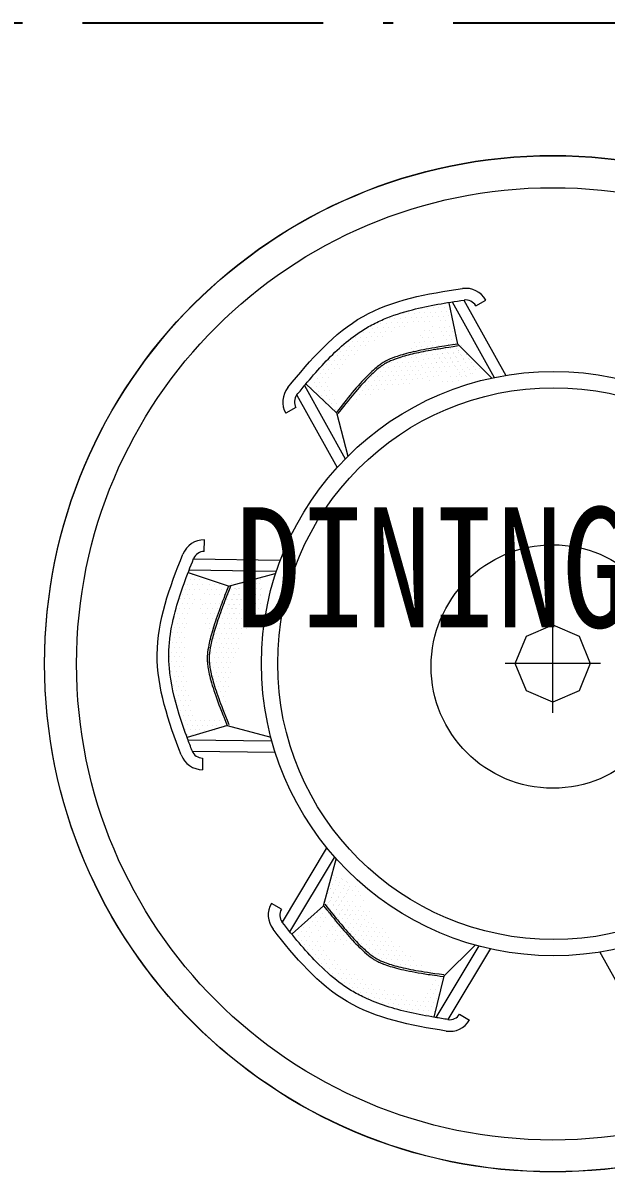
# Model space of a CAD drawing. Extents: x 164940 to 3842273, y 640355 to 1124023.
# Drawn here: x 3643093 to 3644549, y 1102809 to 1105677 of the extents above; entities that cross this region are included whole.
import ezdxf

# ---------------------------------------------------------------- set-up
doc = ezdxf.new("R2010")
doc.units = 0
doc.header["$LTSCALE"] = 1000
doc.header["$MEASUREMENT"] = 0
doc.linetypes.add('ACAD_ISO10W100', pattern=[18.5, 12, -3, 0.5, -3])
doc.linetypes.add('DOTE', pattern=[2.42, 2, -0.2, 0.02, -0.2])
doc.layers.add('-家具', color=33, linetype='Continuous', lineweight=9)
doc.layers.add('DOTE', color=1, linetype='DOTE')
doc.styles.add('-黑体', font='SIMHEI.TTF', dxfattribs={"width": 0.8})

# ---------------------------------------------------------------- blocks, each defined once
blk = doc.blocks.new('A$C24093FC7')
at = {"color": 8, "linetype": 'Continuous'}
for p, q in [((-297.4, 1015.7), (-297.4, 1015.7)), ((-267.9, 900), (-291.8, 1016)), ((-290.7, 1003.8), (-290.7, 1003.8)), ((-282.1, 1016.4), (-282.1, 1016.4)), ((-460.3, 971.7), (-460.3, 971.7)), ((-445, 972.4), (-445, 972.4)), ((-429.8, 973.1), (-429.8, 973.1)), ((-421.2, 985.7), (-421.2, 985.7)), ((-414.6, 973.8), (-414.6, 973.8)), ((-406, 986.4), (-406, 986.4)), ((-399.3, 974.5), (-399.3, 974.5)), ((-390.7, 987.1), (-390.7, 987.1)), ((-384.1, 975.1), (-384.1, 975.1)), ((-382.1, 999.7), (-382.1, 999.7)), ((-375.5, 987.7), (-375.5, 987.7)), ((-368.9, 975.8), (-368.9, 975.8)), ((-366.9, 1000.3), (-366.9, 1000.3)), ((-360.3, 988.4), (-360.3, 988.4)), ((-353.6, 976.5), (-353.6, 976.5)), ((-351.7, 1001), (-351.7, 1001)), ((-345, 989.1), (-345, 989.1)), ((-338.4, 977.2), (-338.4, 977.2)), ((-336.4, 1001.7), (-336.4, 1001.7)), ((-329.8, 989.8), (-329.8, 989.8)), ((-323.1, 977.9), (-323.1, 977.9)), ((-321.2, 1002.4), (-321.2, 1002.4)), ((-314.5, 990.5), (-314.5, 990.5)), ((-307.9, 978.6), (-307.9, 978.6)), ((-306, 1003.1), (-306, 1003.1)), ((-299.3, 991.2), (-299.3, 991.2)), ((-292.7, 979.2), (-292.7, 979.2)), ((-523.2, 944.5), (-523.2, 944.5)), ((-507.9, 945.1), (-507.9, 945.1)), ((-499.3, 957.7), (-499.3, 957.7)), ((-492.7, 945.8), (-492.7, 945.8)), ((-484.1, 958.4), (-484.1, 958.4)), ((-477.5, 946.5), (-477.5, 946.5)), ((-468.9, 959.1), (-468.9, 959.1)), ((-462.2, 947.2), (-462.2, 947.2)), ((-453.6, 959.8), (-453.6, 959.8)), ((-447, 947.9), (-447, 947.9)), ((-438.4, 960.5), (-438.4, 960.5)), ((-431.8, 948.6), (-431.8, 948.6)), ((-423.2, 961.2), (-423.2, 961.2)), ((-416.5, 949.3), (-416.5, 949.3)), ((-407.9, 961.9), (-407.9, 961.9)), ((-392.7, 962.5), (-392.7, 962.5)), ((-377.4, 963.2), (-377.4, 963.2)), ((-362.2, 963.9), (-362.2, 963.9)), ((-347, 964.6), (-347, 964.6)), ((-339, 950.3), (-339, 950.3)), ((-320.4, 947.3), (-320.4, 947.3)), ((-316.5, 966), (-316.5, 966)), ((-305.2, 948), (-305.2, 948)), ((-301.3, 966.6), (-301.3, 966.6)), ((-289.9, 948.7), (-289.9, 948.7)), ((-289.9, 948.7), (-289.9, 948.7)), ((-555.6, 918.6), (-555.6, 918.6)), ((-549, 906.7), (-549, 906.7)), ((-547, 931.2), (-547, 931.2)), ((-540.4, 919.3), (-540.4, 919.3)), ((-533.7, 907.3), (-533.7, 907.3)), ((-531.8, 931.9), (-531.8, 931.9)), ((-525.1, 919.9), (-525.1, 919.9)), ((-518.5, 908), (-518.5, 908)), ((-516.5, 932.5), (-516.5, 932.5)), ((-509.9, 920.6), (-509.9, 920.6)), ((-503.2, 908.7), (-503.2, 908.7)), ((-501.3, 933.2), (-501.3, 933.2)), ((-494.7, 921.3), (-494.7, 921.3)), ((-486.1, 933.9), (-486.1, 933.9)), ((-479.4, 922), (-479.4, 922)), ((-470.8, 934.6), (-470.8, 934.6)), ((-455.6, 935.3), (-455.6, 935.3)), ((-371.4, 924.4), (-371.4, 924.4)), ((-366.7, 918.4), (-366.7, 918.4)), ((-362.8, 937), (-362.8, 937)), ((-360.1, 906.4), (-360.1, 906.4)), ((-351.5, 919), (-351.5, 919)), ((-347.6, 937.7), (-347.6, 937.7)), ((-344.8, 907.1), (-344.8, 907.1)), ((-342.9, 931.6), (-342.9, 931.6)), ((-336.3, 919.7), (-336.3, 919.7)), ((-329.6, 907.8), (-329.6, 907.8)), ((-313.8, 935.4), (-313.8, 935.4)), ((-307.1, 923.5), (-307.1, 923.5)), ((-300.5, 911.6), (-300.5, 911.6)), ((-300.5, 911.6), (-300.5, 911.6)), ((-298.5, 936.1), (-298.5, 936.1)), ((-291.9, 924.2), (-291.9, 924.2)), ((-291.9, 924.2), (-291.9, 924.2)), ((-285.2, 912.3), (-285.2, 912.3)), ((-285.2, 912.3), (-285.2, 912.3)), ((-283.3, 936.8), (-283.3, 936.8)), ((-283.3, 936.8), (-283.3, 936.8)), ((-276.6, 924.9), (-276.6, 924.9)), ((-276.6, 924.9), (-276.6, 924.9)), ((-596.6, 880.1), (-596.6, 880.1)), ((-588, 892.7), (-588, 892.7)), ((-581.4, 880.8), (-581.4, 880.8)), ((-579.4, 905.3), (-579.4, 905.3)), ((-572.8, 893.4), (-572.8, 893.4)), ((-566.2, 881.5), (-566.2, 881.5)), ((-564.2, 906), (-564.2, 906)), ((-557.6, 894.1), (-557.6, 894.1)), ((-550.9, 882.1), (-550.9, 882.1)), ((-542.3, 894.7), (-542.3, 894.7)), ((-527.1, 895.4), (-527.1, 895.4)), ((-397.2, 886.6), (-397.2, 886.6)), ((-392.5, 880.6), (-392.5, 880.6)), ((-390.6, 905.1), (-390.6, 905.1)), ((-390.6, 874.7), (-390.6, 874.7)), ((-383.9, 893.2), (-383.9, 893.2)), ((-375.3, 905.8), (-375.3, 905.8)), ((-368.7, 893.8), (-368.7, 893.8)), ((-353.4, 894.5), (-353.4, 894.5)), ((-338.2, 895.2), (-338.2, 895.2)), ((-331.6, 883.3), (-331.6, 883.3)), ((-323, 895.9), (-323, 895.9)), ((-316.3, 884), (-316.3, 884)), ((-311, 874.5), (-311, 874.5)), ((-302.4, 887.1), (-302.4, 887.1)), ((-301.1, 884.7), (-301.1, 884.7)), ((-295.8, 875.1), (-295.8, 875.1)), ((-293.8, 899.7), (-293.8, 899.7)), ((-293.8, 899.7), (-293.8, 899.7)), ((-287.2, 887.7), (-287.2, 887.7)), ((-287.2, 887.7), (-287.2, 887.7)), ((-280.5, 875.8), (-280.5, 875.8)), ((-280.5, 875.8), (-280.5, 875.8)), ((-278.6, 900.3), (-278.6, 900.3)), ((-278.6, 900.3), (-278.6, 900.3)), ((-272, 888.4), (-272, 888.4)), ((-272, 888.4), (-272, 888.4)), ((-265.9, 883), (-265.9, 883)), ((-265.9, 883), (-265.9, 883)), ((-265.3, 876.5), (-265.3, 876.5)), ((-265.3, 876.5), (-265.3, 876.5)), ((-264.6, 880.6), (-264.6, 880.6)), ((-257.3, 895.6), (-257.3, 895.6)), ((-250.7, 883.6), (-250.7, 883.6)), ((-250.7, 883.6), (-250.7, 883.6)), ((-637.6, 841.6), (-637.6, 841.6)), ((-629.1, 854.2), (-629.1, 854.2)), ((-622.4, 842.3), (-622.4, 842.3)), ((-620.5, 866.8), (-620.5, 866.8)), ((-613.8, 854.9), (-613.8, 854.9)), ((-607.2, 843), (-607.2, 843)), ((-605.2, 867.5), (-605.2, 867.5)), ((-598.6, 855.6), (-598.6, 855.6)), ((-591.9, 843.7), (-591.9, 843.7)), ((-590, 868.2), (-590, 868.2)), ((-583.3, 856.3), (-583.3, 856.3)), ((-574.7, 868.9), (-574.7, 868.9)), ((-559.5, 869.5), (-559.5, 869.5)), ((-468.7, 846.7), (-468.7, 846.7)), ((-453.5, 847.4), (-453.5, 847.4)), ((-444.9, 860), (-444.9, 860)), ((-438.2, 848.1), (-438.2, 848.1)), ((-429.6, 860.7), (-429.6, 860.7)), ((-423, 848.8), (-423, 848.8)), ((-421, 873.3), (-421, 873.3)), ((-414.4, 861.4), (-414.4, 861.4)), ((-407.7, 849.5), (-407.7, 849.5)), ((-399.2, 862.1), (-399.2, 862.1)), ((-392.5, 850.2), (-392.5, 850.2)), ((-385.9, 868.6), (-385.9, 868.6)), ((-383.9, 862.8), (-383.9, 862.8)), ((-377.3, 850.8), (-377.3, 850.8)), ((-370.6, 869.3), (-370.6, 869.3)), ((-364, 857.4), (-364, 857.4)), ((-357.3, 845.5), (-357.3, 845.5)), ((-355.4, 870), (-355.4, 870)), ((-348.8, 858.1), (-348.8, 858.1)), ((-342.1, 846.2), (-342.1, 846.2)), ((-340.2, 870.7), (-340.2, 870.7)), ((-333.5, 858.8), (-333.5, 858.8)), ((-328.2, 849.3), (-328.2, 849.3)), ((-326.9, 846.9), (-326.9, 846.9)), ((-324.9, 871.4), (-324.9, 871.4)), ((-319.6, 861.9), (-319.6, 861.9)), ((-318.3, 859.5), (-318.3, 859.5)), ((-313, 849.9), (-313, 849.9)), ((-311.6, 847.5), (-311.6, 847.5)), ((-309.7, 872.1), (-309.7, 872.1)), ((-304.4, 862.5), (-304.4, 862.5)), ((-303, 860.1), (-303, 860.1)), ((-296.4, 848.2), (-296.4, 848.2)), ((-294.4, 872.7), (-294.4, 872.7)), ((-289.1, 863.2), (-289.1, 863.2)), ((-287.8, 860.8), (-287.8, 860.8)), ((-282.5, 851.3), (-282.5, 851.3)), ((-281.2, 848.9), (-281.2, 848.9)), ((-279.2, 873.4), (-279.2, 873.4)), ((-273.9, 863.9), (-273.9, 863.9)), ((-273.9, 863.9), (-273.9, 863.9)), ((-272.6, 861.5), (-272.6, 861.5)), ((-267.3, 852), (-267.3, 852)), ((-267.3, 852), (-267.3, 852)), ((-265.9, 849.6), (-265.9, 849.6)), ((-259.3, 871), (-259.3, 871)), ((-259.3, 871), (-259.3, 871)), ((-257.9, 868.6), (-257.9, 868.6)), ((-252.6, 859.1), (-252.6, 859.1)), ((-252.6, 859.1), (-252.6, 859.1)), ((-251.3, 856.7), (-251.3, 856.7)), ((-246, 847.2), (-246, 847.2)), ((-246, 847.2), (-246, 847.2)), ((-243.1, 871.8), (-243.1, 871.8)), ((-243.1, 871.8), (-243.1, 871.8)), ((-241.8, 869.4), (-241.8, 869.4)), ((-236.5, 859.8), (-236.5, 859.8)), ((-236.5, 859.8), (-236.5, 859.8)), ((-235.1, 857.4), (-235.1, 857.4)), ((-229.8, 847.9), (-229.8, 847.9)), ((-229.8, 847.9), (-229.8, 847.9)), ((-670.1, 815.7), (-670.1, 815.7)), ((-654.8, 816.4), (-654.8, 816.4)), ((-646.2, 829), (-646.2, 829)), ((-639.6, 817.1), (-639.6, 817.1)), ((-631, 829.7), (-631, 829.7)), ((-624.4, 817.8), (-624.4, 817.8)), ((-615.8, 830.4), (-615.8, 830.4)), ((-600.5, 831.1), (-600.5, 831.1)), ((-501.1, 820.8), (-501.1, 820.8)), ((-492.5, 833.4), (-492.5, 833.4)), ((-485.9, 821.5), (-485.9, 821.5)), ((-479.2, 809.6), (-479.2, 809.6)), ((-477.3, 834.1), (-477.3, 834.1)), ((-470.7, 822.2), (-470.7, 822.2)), ((-464, 810.3), (-464, 810.3)), ((-462.1, 834.8), (-462.1, 834.8)), ((-455.4, 822.9), (-455.4, 822.9)), ((-448.8, 811), (-448.8, 811)), ((-446.8, 835.5), (-446.8, 835.5)), ((-440.2, 823.6), (-440.2, 823.6)), ((-433.5, 811.7), (-433.5, 811.7)), ((-431.6, 836.2), (-431.6, 836.2)), ((-424.9, 824.3), (-424.9, 824.3)), ((-418.3, 812.4), (-418.3, 812.4)), ((-416.3, 836.9), (-416.3, 836.9)), ((-409.7, 825), (-409.7, 825)), ((-403.1, 813), (-403.1, 813)), ((-401.1, 837.6), (-401.1, 837.6)), ((-394.5, 825.6), (-394.5, 825.6)), ((-387.8, 813.7), (-387.8, 813.7)), ((-385.9, 838.2), (-385.9, 838.2)), ((-379.2, 826.3), (-379.2, 826.3)), ((-372.6, 814.4), (-372.6, 814.4)), ((-370.6, 838.9), (-370.6, 838.9)), ((-365.9, 832.9), (-365.9, 832.9)), ((-359.3, 821), (-359.3, 821)), ((-350.7, 833.6), (-350.7, 833.6)), ((-344.1, 821.7), (-344.1, 821.7)), ((-337.4, 809.7), (-337.4, 809.7)), ((-335.5, 834.3), (-335.5, 834.3)), ((-328.8, 822.3), (-328.8, 822.3)), ((-322.2, 810.4), (-322.2, 810.4)), ((-320.2, 834.9), (-320.2, 834.9)), ((-313.6, 823), (-313.6, 823)), ((-305, 835.6), (-305, 835.6)), ((-298.3, 823.7), (-298.3, 823.7)), ((-289.8, 836.3), (-289.8, 836.3)), ((-275.9, 839.4), (-275.9, 839.4)), ((-274.5, 837), (-274.5, 837)), ((-269.2, 827.5), (-269.2, 827.5)), ((-264, 821), (-264, 821)), ((-262.6, 815.6), (-262.6, 815.6)), ((-260.6, 840.1), (-260.6, 840.1)), ((-260.6, 840.1), (-260.6, 840.1)), ((-257.3, 809.1), (-257.3, 809.1)), ((-254, 828.2), (-254, 828.2)), ((-254, 828.2), (-254, 828.2)), ((-248.7, 821.7), (-248.7, 821.7)), ((-245.4, 810.4), (-245.4, 810.4)), ((-242.1, 809.8), (-242.1, 809.8)), ((-239.3, 835.3), (-239.3, 835.3)), ((-239.3, 835.3), (-239.3, 835.3)), ((-234.1, 828.9), (-234.1, 828.9)), ((-230.7, 817.5), (-230.7, 817.5)), ((-227.5, 816.9), (-227.5, 816.9)), ((-223.2, 836), (-223.2, 836)), ((-223.2, 836), (-223.2, 836)), ((-218, 829.6), (-218, 829.6)), ((-207.7, 832.3), (-207.7, 832.3)), ((-207.7, 832.3), (-207.7, 832.3)), ((-609.1, 706.6), (-695.2, 788)), ((-687.3, 790.5), (-687.3, 790.5)), ((-680.6, 778.6), (-680.6, 778.6)), ((-678.7, 803.1), (-678.7, 803.1)), ((-672, 791.2), (-672, 791.2)), ((-665.4, 779.3), (-665.4, 779.3)), ((-663.4, 803.8), (-663.4, 803.8)), ((-656.8, 791.9), (-656.8, 791.9)), ((-650.1, 780), (-650.1, 780)), ((-648.2, 804.5), (-648.2, 804.5)), ((-641.5, 792.6), (-641.5, 792.6)), ((-634.9, 780.7), (-634.9, 780.7)), ((-633, 805.2), (-633, 805.2)), ((-542.1, 782.4), (-542.1, 782.4)), ((-526.9, 783), (-526.9, 783)), ((-518.3, 795.6), (-518.3, 795.6)), ((-511.7, 783.7), (-511.7, 783.7)), ((-509.7, 808.2), (-509.7, 808.2)), ((-503.1, 796.3), (-503.1, 796.3)), ((-496.4, 784.4), (-496.4, 784.4)), ((-494.5, 808.9), (-494.5, 808.9)), ((-487.8, 797), (-487.8, 797)), ((-481.2, 785.1), (-481.2, 785.1)), ((-472.6, 797.7), (-472.6, 797.7)), ((-466, 785.8), (-466, 785.8)), ((-457.4, 798.4), (-457.4, 798.4)), ((-450.7, 786.5), (-450.7, 786.5)), ((-442.1, 799.1), (-442.1, 799.1)), ((-435.5, 787.2), (-435.5, 787.2)), ((-426.9, 799.8), (-426.9, 799.8)), ((-420.2, 787.8), (-420.2, 787.8)), ((-411.7, 800.4), (-411.7, 800.4)), ((-405, 788.5), (-405, 788.5)), ((-396.4, 801.1), (-396.4, 801.1)), ((-381.2, 801.8), (-381.2, 801.8)), ((-365.9, 802.5), (-365.9, 802.5)), ((-352.7, 809.1), (-352.7, 809.1)), ((-346, 797.1), (-346, 797.1)), ((-311.6, 794.5), (-311.6, 794.5)), ((-296.4, 795.2), (-296.4, 795.2)), ((-287.8, 807.8), (-287.8, 807.8)), ((-281.2, 795.8), (-281.2, 795.8)), ((-272.6, 808.4), (-272.6, 808.4)), ((-265.9, 796.5), (-265.9, 796.5)), ((-674, 766.7), (-674, 766.7)), ((-658.7, 767.4), (-658.7, 767.4)), ((-652.1, 755.5), (-652.1, 755.5)), ((-643.5, 768.1), (-643.5, 768.1)), ((-636.9, 756.1), (-636.9, 756.1)), ((-628.3, 768.7), (-628.3, 768.7)), ((-621.6, 756.8), (-621.6, 756.8)), ((-615, 744.9), (-615, 744.9)), ((-552.7, 745.2), (-552.7, 745.2)), ((-550.7, 769.8), (-550.7, 769.8)), ((-544.1, 757.8), (-544.1, 757.8)), ((-535.5, 770.4), (-535.5, 770.4)), ((-528.9, 758.5), (-528.9, 758.5)), ((-520.3, 771.1), (-520.3, 771.1)), ((-513.6, 759.2), (-513.6, 759.2)), ((-505, 771.8), (-505, 771.8)), ((-489.8, 772.5), (-489.8, 772.5)), ((-474.6, 773.2), (-474.6, 773.2)), ((-645.5, 743.5), (-645.5, 743.5)), ((-638.8, 731.6), (-638.8, 731.6)), ((-630.2, 744.2), (-630.2, 744.2)), ((-623.6, 732.3), (-623.6, 732.3)), ((-612.2, 714.4), (-612.2, 714.4)), ((-608.3, 733), (-608.3, 733)), ((-576.5, 732), (-576.5, 732)), ((-605.6, 702.4), (-605.6, 702.4)), ((-1028.3, 250.3), (-1028.3, 250.3)), ((-1021.7, 236.6), (-1021.7, 236.6)), ((-1014.6, 250.1), (-1014.6, 250.1)), ((-1008, 236.4), (-1008, 236.4)), ((-994.4, 236.2), (-994.4, 236.2)), ((-913.4, 218), (-782.4, 253.4)), ((-824.6, 236.3), (-824.6, 236.3)), ((-824.6, 236.3), (-824.6, 236.3)), ((-1042.7, 196), (-1042.7, 196)), ((-1035.7, 209.5), (-1035.7, 209.5)), ((-1029.1, 195.8), (-1029.1, 195.8)), ((-1028.7, 223), (-1028.7, 223)), ((-1022.1, 209.3), (-1022.1, 209.3)), ((-1015.5, 195.6), (-1015.5, 195.6)), ((-1015.1, 222.8), (-1015.1, 222.8)), ((-1008.4, 209.1), (-1008.4, 209.1)), ((-1001.4, 222.6), (-1001.4, 222.6)), ((-994.8, 208.9), (-994.8, 208.9)), ((-987.8, 222.4), (-987.8, 222.4)), ((-980.6, 196.2), (-980.6, 196.2)), ((-973.6, 209.7), (-973.6, 209.7)), ((-967, 196), (-967, 196)), ((-966.6, 223.3), (-966.6, 223.3)), ((-966.6, 223.3), (-966.6, 223.3)), ((-959.9, 209.5), (-959.9, 209.5)), ((-953.3, 195.8), (-953.3, 195.8)), ((-952.9, 223.1), (-952.9, 223.1)), ((-952.9, 223.1), (-952.9, 223.1)), ((-946.3, 209.3), (-946.3, 209.3)), ((-946.3, 209.3), (-946.3, 209.3)), ((-939.7, 195.6), (-939.7, 195.6)), ((-939.7, 195.6), (-939.7, 195.6)), ((-939.3, 222.9), (-939.3, 222.9)), ((-939.3, 222.9), (-939.3, 222.9)), ((-932.7, 209.1), (-932.7, 209.1)), ((-932.7, 209.1), (-932.7, 209.1)), ((-926, 195.4), (-926, 195.4)), ((-926, 195.4), (-926, 195.4)), ((-919, 208.9), (-919, 208.9)), ((-919, 208.9), (-919, 208.9)), ((-912.4, 195.2), (-912.4, 195.2)), ((-912.4, 195.2), (-912.4, 195.2)), ((-905.4, 208.7), (-905.4, 208.7)), ((-905.4, 208.7), (-905.4, 208.7)), ((-904.2, 224.9), (-904.2, 224.9)), ((-898.8, 195), (-898.8, 195)), ((-898.8, 195), (-898.8, 195)), ((-897.6, 211.2), (-897.6, 211.2)), ((-897.6, 211.2), (-897.6, 211.2)), ((-896, 194.9), (-896, 194.9)), ((-894.9, 211.2), (-894.9, 211.2)), ((-891.7, 208.5), (-891.7, 208.5)), ((-891.7, 208.5), (-891.7, 208.5)), ((-890.6, 224.7), (-890.6, 224.7)), ((-890.6, 224.7), (-890.6, 224.7)), ((-885.1, 194.8), (-885.1, 194.8)), ((-885.1, 194.8), (-885.1, 194.8)), ((-884, 211), (-884, 211)), ((-884, 211), (-884, 211)), ((-882.4, 194.7), (-882.4, 194.7)), ((-881.2, 210.9), (-881.2, 210.9)), ((-876.5, 225.3), (-876.5, 225.3)), ((-876.5, 225.3), (-876.5, 225.3)), ((-873.8, 225.3), (-873.8, 225.3)), ((-871.5, 194.5), (-871.5, 194.5)), ((-871.5, 194.5), (-871.5, 194.5)), ((-870.3, 210.8), (-870.3, 210.8)), ((-870.3, 210.8), (-870.3, 210.8)), ((-868.7, 194.5), (-868.7, 194.5)), ((-867.6, 210.7), (-867.6, 210.7)), ((-862.9, 225.1), (-862.9, 225.1)), ((-862.9, 225.1), (-862.9, 225.1)), ((-860.1, 225.1), (-860.1, 225.1)), ((-857.8, 194.3), (-857.8, 194.3)), ((-857.8, 194.3), (-857.8, 194.3)), ((-856.7, 210.6), (-856.7, 210.6)), ((-856.7, 210.6), (-856.7, 210.6)), ((-849.3, 224.9), (-849.3, 224.9)), ((-849.3, 224.9), (-849.3, 224.9)), ((-843.1, 210.4), (-843.1, 210.4)), ((-843.1, 210.4), (-843.1, 210.4)), ((-836, 195.4), (-836, 195.4)), ((-835.6, 224.7), (-835.6, 224.7)), ((-835.6, 224.7), (-835.6, 224.7)), ((-834.9, 211.7), (-834.9, 211.7)), ((-827.4, 226), (-827.4, 226)), ((-823.3, 208.9), (-823.3, 208.9)), ((-822.4, 195.2), (-822.4, 195.2)), ((-821.2, 211.5), (-821.2, 211.5)), ((-1056.8, 168.9), (-1056.8, 168.9)), ((-1049.8, 182.4), (-1049.8, 182.4)), ((-1043.2, 168.7), (-1043.2, 168.7)), ((-1036.1, 182.2), (-1036.1, 182.2)), ((-1029.5, 168.5), (-1029.5, 168.5)), ((-1022.5, 182), (-1022.5, 182)), ((-1015.9, 168.3), (-1015.9, 168.3)), ((-1008.8, 181.8), (-1008.8, 181.8)), ((-992.5, 181.6), (-992.5, 181.6)), ((-985.8, 167.8), (-985.8, 167.8)), ((-978.3, 168.9), (-978.3, 168.9)), ((-964.6, 168.7), (-964.6, 168.7)), ((-951, 168.5), (-951, 168.5)), ((-937.3, 168.2), (-937.3, 168.2)), ((-923.7, 168), (-923.7, 168)), ((-919.4, 181.6), (-919.4, 181.6)), ((-916.7, 181.6), (-916.7, 181.6)), ((-912.8, 167.9), (-912.8, 167.9)), ((-910.1, 167.8), (-910.1, 167.8)), ((-905.8, 181.4), (-905.8, 181.4)), ((-903, 181.4), (-903, 181.4)), ((-899.2, 167.7), (-899.2, 167.7)), ((-896.4, 167.6), (-896.4, 167.6)), ((-892.1, 181.2), (-892.1, 181.2)), ((-889.4, 181.2), (-889.4, 181.2)), ((-882.8, 167.4), (-882.8, 167.4)), ((-878.5, 181), (-878.5, 181)), ((-875.8, 181), (-875.8, 181)), ((-869.1, 167.2), (-869.1, 167.2)), ((-864.9, 180.8), (-864.9, 180.8)), ((-862.1, 180.8), (-862.1, 180.8)), ((-851.2, 180.6), (-851.2, 180.6)), ((-844.2, 194.1), (-844.2, 194.1)), ((-844.2, 194.1), (-844.2, 194.1)), ((-843, 181.9), (-843, 181.9)), ((-837.6, 180.4), (-837.6, 180.4)), ((-836.4, 168.2), (-836.4, 168.2)), ((-829.4, 181.7), (-829.4, 181.7)), ((-824.5, 192.7), (-824.5, 192.7)), ((-822.8, 168), (-822.8, 168)), ((-1057.2, 141.6), (-1057.2, 141.6)), ((-1050.2, 155.1), (-1050.2, 155.1)), ((-1043.6, 141.4), (-1043.6, 141.4)), ((-1036.5, 154.9), (-1036.5, 154.9)), ((-1029.9, 141.2), (-1029.9, 141.2)), ((-1022.9, 154.7), (-1022.9, 154.7)), ((-992.9, 154.3), (-992.9, 154.3)), ((-986.3, 140.5), (-986.3, 140.5)), ((-978.7, 141.6), (-978.7, 141.6)), ((-971.7, 155.1), (-971.7, 155.1)), ((-965, 141.4), (-965, 141.4)), ((-958, 154.9), (-958, 154.9)), ((-951.4, 141.2), (-951.4, 141.2)), ((-944.4, 154.7), (-944.4, 154.7)), ((-930.7, 154.5), (-930.7, 154.5)), ((-924.1, 140.8), (-924.1, 140.8)), ((-917.1, 154.3), (-917.1, 154.3)), ((-910.5, 140.6), (-910.5, 140.6)), ((-906.2, 154.1), (-906.2, 154.1)), ((-903.5, 154.1), (-903.5, 154.1)), ((-899.6, 140.4), (-899.6, 140.4)), ((-896.8, 140.4), (-896.8, 140.4)), ((-892.6, 153.9), (-892.6, 153.9)), ((-889.8, 153.9), (-889.8, 153.9)), ((-883.2, 140.1), (-883.2, 140.1)), ((-876.2, 153.7), (-876.2, 153.7)), ((-869.6, 139.9), (-869.6, 139.9)), ((-862.5, 153.5), (-862.5, 153.5)), ((-843.5, 154.6), (-843.5, 154.6)), ((-836.8, 140.9), (-836.8, 140.9)), ((-829.8, 154.4), (-829.8, 154.4)), ((0, -138.7), (0, 138.7)), ((-1064.6, 100.8), (-1064.6, 100.8)), ((-1064.2, 128.1), (-1064.2, 128.1)), ((-1057.6, 114.3), (-1057.6, 114.3)), ((-1051, 100.6), (-1051, 100.6)), ((-1050.6, 127.9), (-1050.6, 127.9)), ((-1044, 114.1), (-1044, 114.1)), ((-1037.4, 100.4), (-1037.4, 100.4)), ((-1037, 127.7), (-1037, 127.7)), ((-1030.3, 113.9), (-1030.3, 113.9)), ((-979.1, 114.3), (-979.1, 114.3)), ((-972.1, 127.8), (-972.1, 127.8)), ((-966.4, 99.3), (-966.4, 99.3)), ((-965.5, 114.1), (-965.5, 114.1)), ((-958.8, 100.4), (-958.8, 100.4)), ((-958.4, 127.6), (-958.4, 127.6)), ((-952.8, 99.1), (-952.8, 99.1)), ((-945.2, 100.1), (-945.2, 100.1)), ((-939.1, 98.9), (-939.1, 98.9)), ((-938.2, 113.7), (-938.2, 113.7)), ((-931.1, 127.2), (-931.1, 127.2)), ((-925.5, 98.7), (-925.5, 98.7)), ((-924.5, 113.5), (-924.5, 113.5)), ((-917.5, 127), (-917.5, 127)), ((-911.8, 98.5), (-911.8, 98.5)), ((-910.9, 113.3), (-910.9, 113.3)), ((-904.3, 99.5), (-904.3, 99.5)), ((-903.9, 126.8), (-903.9, 126.8)), ((-897.2, 113.1), (-897.2, 113.1)), ((-890.6, 99.3), (-890.6, 99.3)), ((-890.2, 126.6), (-890.2, 126.6)), ((-883.6, 112.9), (-883.6, 112.9)), ((-877, 99.1), (-877, 99.1)), ((-876.6, 126.4), (-876.6, 126.4)), ((-870, 112.7), (-870, 112.7)), ((-863.4, 98.9), (-863.4, 98.9)), ((-862.9, 126.2), (-862.9, 126.2)), ((-843.9, 127.3), (-843.9, 127.3)), ((-1071.7, 87.2), (-1071.7, 87.2)), ((-1065.1, 73.5), (-1065.1, 73.5)), ((-1058, 87), (-1058, 87)), ((-1051.4, 73.3), (-1051.4, 73.3)), ((-1044.4, 86.8), (-1044.4, 86.8)), ((-1037.8, 73.1), (-1037.8, 73.1)), ((-966.8, 72), (-966.8, 72)), ((-953.2, 71.8), (-953.2, 71.8)), ((-946.2, 85.4), (-946.2, 85.4)), ((-939.5, 71.6), (-939.5, 71.6)), ((-932.5, 85.2), (-932.5, 85.2)), ((-925.9, 71.4), (-925.9, 71.4)), ((-918.9, 84.9), (-918.9, 84.9)), ((-912.3, 71.2), (-912.3, 71.2)), ((-905.2, 84.7), (-905.2, 84.7)), ((-898.6, 71), (-898.6, 71)), ((-891.6, 84.5), (-891.6, 84.5)), ((-885, 70.8), (-885, 70.8)), ((-877.9, 84.3), (-877.9, 84.3)), ((-1079.1, 46.4), (-1079.1, 46.4)), ((-1072.5, 32.7), (-1072.5, 32.7)), ((-1072.1, 60), (-1072.1, 60)), ((-1065.5, 46.2), (-1065.5, 46.2)), ((-1058.8, 32.5), (-1058.8, 32.5)), ((-1058.4, 59.8), (-1058.4, 59.8)), ((-1051.8, 46), (-1051.8, 46)), ((-1044.8, 59.6), (-1044.8, 59.6)), ((-1038.2, 45.8), (-1038.2, 45.8)), ((-967.2, 44.7), (-967.2, 44.7)), ((-960.2, 58.3), (-960.2, 58.3)), ((-953.6, 44.5), (-953.6, 44.5)), ((-946.6, 58.1), (-946.6, 58.1)), ((-939.9, 44.3), (-939.9, 44.3)), ((-932.9, 57.9), (-932.9, 57.9)), ((-926.3, 44.1), (-926.3, 44.1)), ((-919.3, 57.7), (-919.3, 57.7)), ((-912.7, 43.9), (-912.7, 43.9)), ((-905.6, 57.5), (-905.6, 57.5)), ((-899, 43.7), (-899, 43.7)), ((-892, 57.3), (-892, 57.3)), ((-885.4, 43.5), (-885.4, 43.5)), ((-1079.5, 19.1), (-1079.5, 19.1)), ((-1072.9, 5.4), (-1072.9, 5.4)), ((-1065.9, 18.9), (-1065.9, 18.9)), ((-1059.3, 5.2), (-1059.3, 5.2)), ((-1052.2, 18.7), (-1052.2, 18.7)), ((-1045.6, 5), (-1045.6, 5)), ((-1045.2, 32.3), (-1045.2, 32.3)), ((-1038.6, 18.5), (-1038.6, 18.5)), ((-967.6, 17.5), (-967.6, 17.5)), ((-961, 3.7), (-961, 3.7)), ((-960.6, 31), (-960.6, 31)), ((-954, 17.3), (-954, 17.3)), ((-947.4, 3.5), (-947.4, 3.5)), ((-947, 30.8), (-947, 30.8)), ((-940.4, 17.1), (-940.4, 17.1)), ((-933.7, 3.3), (-933.7, 3.3)), ((-933.3, 30.6), (-933.3, 30.6)), ((-926.7, 16.8), (-926.7, 16.8)), ((-920.1, 3.1), (-920.1, 3.1)), ((-919.7, 30.4), (-919.7, 30.4)), ((-913.1, 16.6), (-913.1, 16.6)), ((-906.5, 2.9), (-906.5, 2.9)), ((-906.1, 30.2), (-906.1, 30.2)), ((-899.4, 16.4), (-899.4, 16.4)), ((-892.4, 30), (-892.4, 30)), ((134.5, 0), (-134.5, 0)), ((-1079.9, -8.1), (-1079.9, -8.1)), ((-1073.3, -21.9), (-1073.3, -21.9)), ((-1066.3, -8.3), (-1066.3, -8.3)), ((-1059.7, -22.1), (-1059.7, -22.1)), ((-1052.6, -8.5), (-1052.6, -8.5)), ((-1046, -22.3), (-1046, -22.3)), ((-1039, -8.8), (-1039, -8.8)), ((-968.1, -9.8), (-968.1, -9.8)), ((-961.4, -23.6), (-961.4, -23.6)), ((-954.4, -10), (-954.4, -10)), ((-947.8, -23.8), (-947.8, -23.8)), ((-940.8, -10.2), (-940.8, -10.2)), ((-934.2, -24), (-934.2, -24)), ((-927.1, -10.4), (-927.1, -10.4)), ((-920.5, -24.2), (-920.5, -24.2)), ((-913.5, -10.6), (-913.5, -10.6)), ((-906.9, -24.4), (-906.9, -24.4)), ((-1073.7, -49.2), (-1073.7, -49.2)), ((-1067.1, -62.9), (-1067.1, -62.9)), ((-1066.7, -35.6), (-1066.7, -35.6)), ((-1060.1, -49.4), (-1060.1, -49.4)), ((-1053.5, -63.1), (-1053.5, -63.1)), ((-1053.1, -35.8), (-1053.1, -35.8)), ((-1046.4, -49.6), (-1046.4, -49.6)), ((-1039.8, -63.3), (-1039.8, -63.3)), ((-1039.4, -36), (-1039.4, -36)), ((-1032.8, -49.8), (-1032.8, -49.8)), ((-954.8, -37.3), (-954.8, -37.3)), ((-948.2, -51.1), (-948.2, -51.1)), ((-941.2, -37.5), (-941.2, -37.5)), ((-934.6, -51.3), (-934.6, -51.3)), ((-927.5, -37.7), (-927.5, -37.7)), ((-920.9, -51.5), (-920.9, -51.5)), ((-913.9, -37.9), (-913.9, -37.9)), ((-1060.5, -76.6), (-1060.5, -76.6)), ((-1053.9, -90.4), (-1053.9, -90.4)), ((-1046.8, -76.9), (-1046.8, -76.9)), ((-1040.2, -90.6), (-1040.2, -90.6)), ((-1033.2, -77.1), (-1033.2, -77.1)), ((-1026.6, -90.8), (-1026.6, -90.8)), ((-948.6, -78.3), (-948.6, -78.3)), ((-942, -92.1), (-942, -92.1)), ((-941.6, -64.8), (-941.6, -64.8)), ((-935, -78.5), (-935, -78.5)), ((-928.4, -92.3), (-928.4, -92.3)), ((-927.9, -65), (-927.9, -65)), ((-921.3, -78.7), (-921.3, -78.7)), ((-914.3, -65.2), (-914.3, -65.2)), ((-1060.9, -103.9), (-1060.9, -103.9)), ((-1054.3, -117.7), (-1054.3, -117.7)), ((-1047.3, -104.1), (-1047.3, -104.1)), ((-1040.6, -117.9), (-1040.6, -117.9)), ((-1033.6, -104.3), (-1033.6, -104.3)), ((-1027, -118.1), (-1027, -118.1)), ((-1020, -104.5), (-1020, -104.5)), ((-921.7, -106), (-921.7, -106)), ((-1047.7, -131.4), (-1047.7, -131.4)), ((-1041.1, -145.2), (-1041.1, -145.2)), ((-1034.4, -158.9), (-1034.4, -158.9)), ((-1034, -131.6), (-1034, -131.6)), ((-1027.4, -145.4), (-1027.4, -145.4)), ((-1020.8, -159.1), (-1020.8, -159.1)), ((-1020.4, -131.8), (-1020.4, -131.8)), ((-1013.8, -145.6), (-1013.8, -145.6)), ((-1007.2, -159.3), (-1007.2, -159.3)), ((-993.5, -159.5), (-993.5, -159.5)), ((-979.9, -159.7), (-979.9, -159.7)), ((-966.2, -159.9), (-966.2, -159.9)), ((-952.6, -160.1), (-952.6, -160.1)), ((-939, -160.3), (-939, -160.3)), ((-922.2, -133.3), (-922.2, -133.3)), ((-1041.5, -172.4), (-1041.5, -172.4)), ((-1034.9, -186.2), (-1034.9, -186.2)), ((-916.5, -174.2), (-1030, -208)), ((-1027.8, -172.6), (-1027.8, -172.6)), ((-1021.2, -186.4), (-1021.2, -186.4)), ((-1014.2, -172.9), (-1014.2, -172.9)), ((-1007.6, -186.6), (-1007.6, -186.6)), ((-1000.5, -173.1), (-1000.5, -173.1)), ((-993.9, -186.8), (-993.9, -186.8)), ((-986.9, -173.3), (-986.9, -173.3)), ((-980.3, -187), (-980.3, -187)), ((-973.3, -173.5), (-973.3, -173.5)), ((-966.6, -187.2), (-966.6, -187.2)), ((-959.6, -173.7), (-959.6, -173.7)), ((-953, -187.4), (-953, -187.4)), ((-946, -173.9), (-946, -173.9)), ((-924.8, -173), (-924.8, -173)), ((-917.5, -173.9), (-794.6, -207.5)), ((-911.1, -173.2), (-911.1, -173.2)), ((-1028.2, -199.9), (-1028.2, -199.9)), ((-1014.6, -200.1), (-1014.6, -200.1)), ((-1001, -200.3), (-1001, -200.3)), ((-645.5, -682), (-610.6, -550.9)), ((-616.9, -596), (-616.9, -596)), ((-616.9, -596), (-616.9, -596)), ((-612.4, -611.3), (-612.4, -611.3)), ((-612.4, -611.3), (-612.4, -611.3)), ((-609.5, -603.6), (-609.5, -603.6)), ((-593.8, -605.5), (-593.8, -605.5)), ((-592.6, -608.6), (-592.6, -608.6)), ((-580.3, -614.6), (-580.3, -614.6)), ((-633.4, -646.4), (-633.4, -646.4)), ((-633.4, -646.4), (-633.4, -646.4)), ((-632, -644.1), (-632, -644.1)), ((-626.4, -634.7), (-626.4, -634.7)), ((-626.4, -634.7), (-626.4, -634.7)), ((-625, -632.4), (-625, -632.4)), ((-619.4, -623), (-619.4, -623)), ((-619.4, -623), (-619.4, -623)), ((-616.3, -646), (-616.3, -646)), ((-610.7, -636.6), (-610.7, -636.6)), ((-610.7, -636.6), (-610.7, -636.6)), ((-603.7, -624.9), (-603.7, -624.9)), ((-603.7, -624.9), (-603.7, -624.9)), ((-600.8, -617.2), (-600.8, -617.2)), ((-597.2, -645.7), (-597.2, -645.7)), ((-597.2, -645.7), (-597.2, -645.7)), ((-590.2, -634), (-590.2, -634)), ((-590.2, -634), (-590.2, -634)), ((-587.3, -626.3), (-587.3, -626.3)), ((-582, -646.9), (-582, -646.9)), ((-579.1, -617.7), (-579.1, -617.7)), ((-579.1, -639.1), (-579.1, -639.1)), ((-575, -635.2), (-575, -635.2)), ((-572.1, -627.4), (-572.1, -627.4)), ((-563.8, -640.3), (-563.8, -640.3)), ((-556.8, -628.6), (-556.8, -628.6)), ((-548.6, -641.4), (-548.6, -641.4)), ((-646.9, -670.6), (-646.9, -670.6)), ((-639.9, -658.9), (-639.9, -658.9)), ((-639.9, -658.9), (-639.9, -658.9)), ((-631.7, -671.8), (-631.7, -671.8)), ((-631.7, -671.8), (-631.7, -671.8)), ((-630.3, -669.4), (-630.3, -669.4)), ((-626.4, -668), (-626.4, -668)), ((-626.4, -668), (-626.4, -668)), ((-624.7, -660.1), (-624.7, -660.1)), ((-624.7, -660.1), (-624.7, -660.1)), ((-623.3, -657.7), (-623.3, -657.7)), ((-617.7, -648.3), (-617.7, -648.3)), ((-617.7, -648.3), (-617.7, -648.3)), ((-616.8, -678.5), (-616.8, -678.5)), ((-611.2, -669.2), (-611.2, -669.2)), ((-611.2, -669.2), (-611.2, -669.2)), ((-609.8, -666.8), (-609.8, -666.8)), ((-604.2, -657.5), (-604.2, -657.5)), ((-604.2, -657.5), (-604.2, -657.5)), ((-602.8, -655.1), (-602.8, -655.1)), ((-596, -670.3), (-596, -670.3)), ((-594.6, -667.9), (-594.6, -667.9)), ((-589, -658.6), (-589, -658.6)), ((-587.6, -656.2), (-587.6, -656.2)), ((-579.4, -669.1), (-579.4, -669.1)), ((-564.2, -670.2), (-564.2, -670.2)), ((-555.6, -653.1), (-555.6, -653.1)), ((-540.4, -654.3), (-540.4, -654.3)), ((-532.2, -667.1), (-532.2, -667.1)), ((-645.5, -682), (-734, -760.7)), ((-662.6, -702), (-662.6, -702)), ((-662.6, -702), (-662.6, -702)), ((-647.4, -703.2), (-647.4, -703.2)), ((-647.4, -703.2), (-647.4, -703.2)), ((-640.4, -691.4), (-640.4, -691.4)), ((-640.4, -691.4), (-640.4, -691.4)), ((-633.4, -679.7), (-633.4, -679.7)), ((-633.4, -679.7), (-633.4, -679.7)), ((-632.2, -704.3), (-632.2, -704.3)), ((-632.2, -704.3), (-632.2, -704.3)), ((-625.2, -692.6), (-625.2, -692.6)), ((-625.2, -692.6), (-625.2, -692.6)), ((-618.2, -680.9), (-618.2, -680.9)), ((-618.2, -680.9), (-618.2, -680.9)), ((-617, -705.4), (-617, -705.4)), ((-615.6, -703.1), (-615.6, -703.1)), ((-610, -693.7), (-610, -693.7)), ((-608.6, -691.4), (-608.6, -691.4)), ((-603, -682), (-603, -682)), ((-601.8, -706.6), (-601.8, -706.6)), ((-601.6, -679.7), (-601.6, -679.7)), ((-600.4, -704.2), (-600.4, -704.2)), ((-594.8, -694.9), (-594.8, -694.9)), ((-593.4, -692.5), (-593.4, -692.5)), ((-586.6, -707.7), (-586.6, -707.7)), ((-586.4, -680.8), (-586.4, -680.8)), ((-585.2, -705.4), (-585.2, -705.4)), ((-579.6, -696), (-579.6, -696)), ((-578.2, -693.7), (-578.2, -693.7)), ((-571.4, -708.9), (-571.4, -708.9)), ((-571.2, -681.9), (-571.2, -681.9)), ((-570, -706.5), (-570, -706.5)), ((-563, -694.8), (-563, -694.8)), ((-556, -683.1), (-556, -683.1)), ((-554.8, -707.7), (-554.8, -707.7)), ((-547.8, -695.9), (-547.8, -695.9)), ((-540.8, -684.2), (-540.8, -684.2)), ((-539.5, -708.8), (-539.5, -708.8)), ((-532.5, -697.1), (-532.5, -697.1)), ((-524.3, -709.9), (-524.3, -709.9)), ((-517.3, -698.2), (-517.3, -698.2)), ((-701.7, -743.1), (-701.7, -743.1)), ((-686.5, -744.2), (-686.5, -744.2)), ((-676.6, -725.4), (-676.6, -725.4)), ((-676.6, -725.4), (-676.6, -725.4)), ((-669.6, -713.7), (-669.6, -713.7)), ((-669.6, -713.7), (-669.6, -713.7)), ((-668.4, -738.3), (-668.4, -738.3)), ((-661.4, -726.6), (-661.4, -726.6)), ((-654.4, -714.9), (-654.4, -714.9)), ((-654.4, -714.9), (-654.4, -714.9)), ((-653.2, -739.4), (-653.2, -739.4)), ((-646.2, -727.7), (-646.2, -727.7)), ((-639.2, -716), (-639.2, -716)), ((-639.2, -716), (-639.2, -716)), ((-621.4, -739.4), (-621.4, -739.4)), ((-614.4, -727.6), (-614.4, -727.6)), ((-607.4, -715.9), (-607.4, -715.9)), ((-606.2, -740.5), (-606.2, -740.5)), ((-599.2, -728.8), (-599.2, -728.8)), ((-592.2, -717.1), (-592.2, -717.1)), ((-584, -729.9), (-584, -729.9)), ((-577, -718.2), (-577, -718.2)), ((-575.8, -742.8), (-575.8, -742.8)), ((-568.8, -731.1), (-568.8, -731.1)), ((-561.8, -719.4), (-561.8, -719.4)), ((-560.5, -743.9), (-560.5, -743.9)), ((-553.5, -732.2), (-553.5, -732.2)), ((-546.5, -720.5), (-546.5, -720.5)), ((-541.2, -740.4), (-541.2, -740.4)), ((-538.3, -733.4), (-538.3, -733.4)), ((-531.3, -721.6), (-531.3, -721.6)), ((-526, -741.6), (-526, -741.6)), ((-519, -729.9), (-519, -729.9)), ((-512, -718.2), (-512, -718.2)), ((-510.8, -742.7), (-510.8, -742.7)), ((-503.8, -731), (-503.8, -731)), ((-495.6, -743.9), (-495.6, -743.9)), ((-730.9, -765.4), (-730.9, -765.4)), ((-723.9, -753.6), (-723.9, -753.6)), ((-715.7, -766.5), (-715.7, -766.5)), ((-708.7, -754.8), (-708.7, -754.8)), ((-700.5, -767.6), (-700.5, -767.6)), ((-693.5, -755.9), (-693.5, -755.9)), ((-685.3, -768.8), (-685.3, -768.8)), ((-678.3, -757.1), (-678.3, -757.1)), ((-660.2, -751.1), (-660.2, -751.1)), ((-653.5, -768.7), (-653.5, -768.7)), ((-638.3, -769.9), (-638.3, -769.9)), ((-635.4, -762.8), (-635.4, -762.8)), ((-628.4, -751.1), (-628.4, -751.1)), ((-620.2, -763.9), (-620.2, -763.9)), ((-613.2, -752.2), (-613.2, -752.2)), ((-605, -765.1), (-605, -765.1)), ((-598, -753.4), (-598, -753.4)), ((-589.7, -766.2), (-589.7, -766.2)), ((-567.5, -755.6), (-567.5, -755.6)), ((-562.2, -775.6), (-562.2, -775.6)), ((-559.3, -768.5), (-559.3, -768.5)), ((-555.2, -763.9), (-555.2, -763.9)), ((-548.2, -752.2), (-548.2, -752.2)), ((-547, -776.7), (-547, -776.7)), ((-540, -765), (-540, -765)), ((-533, -753.3), (-533, -753.3)), ((-524.8, -766.1), (-524.8, -766.1)), ((-517.8, -754.4), (-517.8, -754.4)), ((-509.6, -767.3), (-509.6, -767.3)), ((-502.6, -755.6), (-502.6, -755.6)), ((-494.4, -768.4), (-494.4, -768.4)), ((-487.4, -756.7), (-487.4, -756.7)), ((-480.4, -745), (-480.4, -745)), ((-479.2, -769.6), (-479.2, -769.6)), ((-472.2, -757.9), (-472.2, -757.9)), ((-464, -770.7), (-464, -770.7)), ((-707.5, -779.4), (-707.5, -779.4)), ((-699.3, -792.2), (-699.3, -792.2)), ((-692.3, -780.5), (-692.3, -780.5)), ((-691.1, -805.1), (-691.1, -805.1)), ((-684.1, -793.4), (-684.1, -793.4)), ((-677.1, -781.6), (-677.1, -781.6)), ((-675.9, -806.2), (-675.9, -806.2)), ((-668.9, -794.5), (-668.9, -794.5)), ((-661.9, -782.8), (-661.9, -782.8)), ((-660.7, -807.3), (-660.7, -807.3)), ((-653.7, -795.6), (-653.7, -795.6)), ((-645.5, -808.5), (-645.5, -808.5)), ((-630, -782.7), (-630, -782.7)), ((-614.8, -783.9), (-614.8, -783.9)), ((-612, -776.8), (-612, -776.8)), ((-596.7, -777.9), (-596.7, -777.9)), ((-588.5, -790.8), (-588.5, -790.8)), ((-581.5, -779.1), (-581.5, -779.1)), ((-569.2, -787.3), (-569.2, -787.3)), ((-566.3, -780.2), (-566.3, -780.2)), ((-545.8, -801.3), (-545.8, -801.3)), ((-538.8, -789.6), (-538.8, -789.6)), ((-531.8, -777.9), (-531.8, -777.9)), ((-530.6, -802.4), (-530.6, -802.4)), ((-523.6, -790.7), (-523.6, -790.7)), ((-516.6, -779), (-516.6, -779)), ((-515.4, -803.6), (-515.4, -803.6)), ((-508.4, -791.9), (-508.4, -791.9)), ((-501.4, -780.1), (-501.4, -780.1)), ((-500.2, -804.7), (-500.2, -804.7)), ((-493.2, -793), (-493.2, -793)), ((-486.2, -781.3), (-486.2, -781.3)), ((-484.9, -805.8), (-484.9, -805.8)), ((-477.9, -794.1), (-477.9, -794.1)), ((-470.9, -782.4), (-470.9, -782.4)), ((-469.7, -807), (-469.7, -807)), ((-462.7, -795.3), (-462.7, -795.3)), ((-455.7, -783.6), (-455.7, -783.6)), ((-454.5, -808.1), (-454.5, -808.1)), ((-447.5, -796.4), (-447.5, -796.4)), ((-432.3, -797.6), (-432.3, -797.6)), ((-682.9, -817.9), (-682.9, -817.9)), ((-674.7, -830.8), (-674.7, -830.8)), ((-667.7, -819.1), (-667.7, -819.1)), ((-659.4, -831.9), (-659.4, -831.9)), ((-652.4, -820.2), (-652.4, -820.2)), ((-644.2, -833.1), (-644.2, -833.1)), ((-637.2, -821.3), (-637.2, -821.3)), ((-629, -834.2), (-629, -834.2)), ((-613.8, -835.3), (-613.8, -835.3)), ((-522.4, -815.3), (-522.4, -815.3)), ((-507.2, -816.4), (-507.2, -816.4)), ((-498.9, -829.3), (-498.9, -829.3)), ((-491.9, -817.6), (-491.9, -817.6)), ((-483.7, -830.4), (-483.7, -830.4)), ((-476.7, -818.7), (-476.7, -818.7)), ((-468.5, -831.6), (-468.5, -831.6)), ((-461.5, -819.8), (-461.5, -819.8)), ((-453.3, -832.7), (-453.3, -832.7)), ((-446.3, -821), (-446.3, -821)), ((-439.3, -809.3), (-439.3, -809.3)), ((-438.1, -833.8), (-438.1, -833.8)), ((-431.1, -822.1), (-431.1, -822.1)), ((-424.1, -810.4), (-424.1, -810.4)), ((-422.9, -835), (-422.9, -835)), ((-415.9, -823.3), (-415.9, -823.3)), ((-407.7, -836.1), (-407.7, -836.1)), ((-400.7, -824.4), (-400.7, -824.4)), ((-392.5, -837.3), (-392.5, -837.3)), ((-651.2, -844.8), (-651.2, -844.8)), ((-643, -857.6), (-643, -857.6)), ((-636, -845.9), (-636, -845.9)), ((-627.8, -858.8), (-627.8, -858.8)), ((-620.8, -847.1), (-620.8, -847.1)), ((-619.6, -871.6), (-619.6, -871.6)), ((-612.6, -859.9), (-612.6, -859.9)), ((-605.6, -848.2), (-605.6, -848.2)), ((-604.4, -872.8), (-604.4, -872.8)), ((-597.4, -861), (-597.4, -861)), ((-582.2, -862.2), (-582.2, -862.2)), ((-475.5, -843.3), (-475.5, -843.3)), ((-460.3, -844.4), (-460.3, -844.4)), ((-445.1, -845.6), (-445.1, -845.6)), ((-429.9, -846.7), (-429.9, -846.7)), ((-414.7, -847.8), (-414.7, -847.8)), ((-406.5, -860.7), (-406.5, -860.7)), ((-399.5, -849), (-399.5, -849)), ((-391.3, -861.8), (-391.3, -861.8)), ((-384.3, -850.1), (-384.3, -850.1)), ((-369.1, -851.3), (-369.1, -851.3)), ((-345.6, -865.3), (-345.6, -865.3)), ((-611.4, -884.5), (-611.4, -884.5)), ((-596.2, -885.6), (-596.2, -885.6)), ((-589.2, -873.9), (-589.2, -873.9)), ((-588, -898.5), (-588, -898.5)), ((-581, -886.8), (-581, -886.8)), ((-574, -875), (-574, -875)), ((-572.8, -899.6), (-572.8, -899.6)), ((-565.8, -887.9), (-565.8, -887.9)), ((-558.8, -876.2), (-558.8, -876.2)), ((-557.6, -900.8), (-557.6, -900.8)), ((-550.6, -889), (-550.6, -889)), ((-542.3, -901.9), (-542.3, -901.9)), ((-535.3, -890.2), (-535.3, -890.2)), ((-527.1, -903), (-527.1, -903)), ((-511.9, -904.2), (-511.9, -904.2)), ((-337.6, -905), (-337.6, -905)), ((-307.4, -880.8), (-334.9, -996)), ((-330.6, -893.3), (-330.6, -893.3)), ((-322.4, -906.2), (-322.4, -906.2)), ((-312.5, -887.4), (-312.5, -887.4)), ((-305.5, -875.7), (-305.5, -875.7)), ((-579.8, -911.3), (-579.8, -911.3)), ((-564.5, -912.5), (-564.5, -912.5)), ((-556.3, -925.3), (-556.3, -925.3)), ((-549.3, -913.6), (-549.3, -913.6)), ((-541.1, -926.5), (-541.1, -926.5)), ((-534.1, -914.7), (-534.1, -914.7)), ((-525.9, -927.6), (-525.9, -927.6)), ((-518.9, -915.9), (-518.9, -915.9)), ((-510.7, -928.7), (-510.7, -928.7)), ((-503.7, -917), (-503.7, -917)), ((-495.5, -929.9), (-495.5, -929.9)), ((-488.5, -918.2), (-488.5, -918.2)), ((-480.3, -931), (-480.3, -931)), ((-473.3, -919.3), (-473.3, -919.3)), ((-465.1, -932.2), (-465.1, -932.2)), ((-449.9, -933.3), (-449.9, -933.3)), ((-434.7, -934.5), (-434.7, -934.5)), ((-419.4, -935.6), (-419.4, -935.6)), ((-351.6, -928.5), (-351.6, -928.5)), ((-344.6, -916.7), (-344.6, -916.7)), ((-336.4, -929.6), (-336.4, -929.6)), ((-329.4, -917.9), (-329.4, -917.9)), ((-321.2, -930.7), (-321.2, -930.7)), ((-314.2, -919), (-314.2, -919)), ((-532.9, -939.3), (-532.9, -939.3)), ((-517.7, -940.5), (-517.7, -940.5)), ((-502.5, -941.6), (-502.5, -941.6)), ((-494.3, -954.4), (-494.3, -954.4)), ((-487.3, -942.7), (-487.3, -942.7)), ((-479.1, -955.6), (-479.1, -955.6)), ((-472.1, -943.9), (-472.1, -943.9)), ((-463.9, -956.7), (-463.9, -956.7)), ((-456.9, -945), (-456.9, -945)), ((-448.7, -957.9), (-448.7, -957.9)), ((-441.7, -946.2), (-441.7, -946.2)), ((-440.4, -970.7), (-440.4, -970.7)), ((-433.4, -959), (-433.4, -959)), ((-426.4, -947.3), (-426.4, -947.3)), ((-418.2, -960.2), (-418.2, -960.2)), ((-411.2, -948.5), (-411.2, -948.5)), ((-403, -961.3), (-403, -961.3)), ((-396, -949.6), (-396, -949.6)), ((-387.8, -962.4), (-387.8, -962.4)), ((-380.8, -950.7), (-380.8, -950.7)), ((-372.6, -963.6), (-372.6, -963.6)), ((-365.6, -951.9), (-365.6, -951.9)), ((-358.6, -940.2), (-358.6, -940.2)), ((-357.4, -964.7), (-357.4, -964.7)), ((-350.4, -953), (-350.4, -953)), ((-343.4, -941.3), (-343.4, -941.3)), ((-342.2, -965.9), (-342.2, -965.9)), ((-335.2, -954.2), (-335.2, -954.2)), ((-328.2, -942.5), (-328.2, -942.5)), ((-327, -967), (-327, -967)), ((-425.2, -971.9), (-425.2, -971.9)), ((-410, -973), (-410, -973)), ((-394.8, -974.2), (-394.8, -974.2)), ((-379.6, -975.3), (-379.6, -975.3)), ((-371.4, -988.2), (-371.4, -988.2)), ((-364.4, -976.4), (-364.4, -976.4)), ((-356.2, -989.3), (-356.2, -989.3)), ((-349.2, -977.6), (-349.2, -977.6)), ((-341, -990.4), (-341, -990.4)), ((-334, -978.7), (-334, -978.7))]:
    blk.add_line(p, q, dxfattribs=at)
for p, q in [((-283.8, 1018.9), (-165, 805.8)), ((-250.2, 1023.8), (-132.1, 811.9)), ((-217.1, 1008), (-188.6, 1024.1)), ((-699.4, 782.9), (-584.5, 576.8)), ((-721, 756.5), (-607.4, 552.6)), ((-723.6, 721.1), (-752, 705)), ((-981.5, 316), (-981.2, 348.7)), ((-1011.7, 295.2), (-769.2, 291.6)), ((-1024.2, 263.7), (-780.3, 260)), ((-1021.3, 263.9), (-1021.3, 263.9)), ((-1027.7, -214.3), (-791.8, -217.8)), ((-1015.6, -246.2), (-782.3, -249.7)), ((-986.3, -266.1), (-986.5, -298.8)), ((-761.5, -728.6), (-637.1, -520.3)), ((-740.5, -755.2), (-615.3, -545.8)), ((-764.4, -692), (-792.6, -675.4)), ((-739.1, -752.5), (-739.1, -752.5)), ((-328.3, -997.2), (-207.3, -794.6)), ((-294.6, -1002.7), (-174.9, -802.3)), ((250.2, -1023.8), (132.1, -811.9)), ((-262.7, -987.2), (-234.5, -1003.8))]:
    blk.add_line(p, q)
at = {"color": 8}
for p, q in [((-267.9, 900), (-171.8, 804.3)), ((-609.4, 707.6), (-577, 584.4)), ((-913.4, 218), (-1025.8, 255.3)), ((-308.1, -881.5), (-217.6, -791.9))]:
    blk.add_line(p, q, dxfattribs=at)
blk.add_lwpolyline([(105.6, 0), (74.6, -77), (0, -108.9), (-74.6, -77), (-105.6, 0), (-74.6, 77), (0, 108.9), (74.6, 77)], close=True)
for centre, radius in [((0, -0.7), 1431.2), ((0, -0.7), 1431.2), ((2.4, 0), 823), ((2.4, 0), 777.2)]:
    blk.add_circle(centre, radius)
blk.add_circle((0, -0.7), 1341.2, dxfattribs=at)
at = {"color": 8, "linetype": 'Continuous'}
blk.add_circle((0, -8.1), 342.9, dxfattribs=at)
for centre, radius, start, end in [((-245, 992.2), 64.8, 29.5305, 98.0472), ((-245, 992.2), 32, 29.5305, 98.0472), ((-695.7, 736.9), 64.8, 141.0138, 209.5305), ((-695.7, 736.9), 32, 141.0138, 209.5305), ((-981.8, 284), 64.8, 89.5305, 158.0472), ((-981.8, 284), 32, 89.5305, 158.0472), ((-986, -234.1), 64.8, 201.0138, 269.5305), ((-986, -234.1), 32, 201.0138, 269.5305), ((-736.8, -708.2), 64.8, 149.5305, 218.0472), ((-736.8, -708.2), 32, 149.5305, 218.0472), ((-290.3, -970.9), 32, 261.0138, 329.5305), ((-290.3, -970.9), 64.8, 261.0138, 329.5305)]:
    blk.add_arc(centre, radius, start, end)
for points in [[(-746, 777.6), (-682.3, 856.3), (-550.8, 1006.5), (-354.3, 1042.2), (-254, 1056.3)], [(-1046.5, -257.3), (-1082.8, -162.7), (-1147.1, 26.3), (-1079.7, 214.2), (-1041.8, 308.2)], [(-300.4, -1034.9), (-400.5, -1019.1), (-596.3, -980.2), (-725.4, -827.9), (-787.8, -748.2)]]:
    blk.add_open_spline(points, degree=3)
for points in [[(-720.6, 757), (-712.8, 766.6), (-705.1, 776.1), (-681.7, 804.2), (-666, 822.4), (-618, 874.3), (-584.9, 905.2), (-538, 937.8), (-526.3, 945.1), (-502.3, 958.3), (-489.9, 964.3), (-451.3, 980.7), (-424, 989.5), (-349.3, 1008.7), (-300, 1016.8), (-249.4, 1023.9)], [(-1015.9, -245.5), (-1020.3, -234), (-1024.7, -222.5), (-1037.3, -188.2), (-1045.2, -165.5), (-1066.2, -98.1), (-1076.4, -53.9), (-1081.1, 3), (-1081.6, 16.7), (-1081.1, 44.1), (-1080, 57.9), (-1075, 99.5), (-1068.9, 127.6), (-1048.3, 201.9), (-1030.5, 248.6), (-1011.5, 295.9)], [(-295.3, -1002.6), (-307.5, -1000.6), (-319.6, -998.7), (-355.6, -992.5), (-379.3, -988), (-448.2, -972.4), (-491.5, -959.1), (-543.2, -934.8), (-555.3, -928.3), (-578.7, -914.2), (-590.1, -906.4), (-623.6, -881.2), (-645, -861.9), (-698.9, -806.9), (-730.5, -768.2), (-762, -728)]]:
    blk.add_open_spline(points, degree=3, knots=[1.967752, 1.967752, 1.967752, 1.967752, 3.633402, 3.633402, 6.964702, 6.964702, 13.627303, 13.627303, 15.767216, 15.767216, 17.90713, 17.90713, 22.186958, 22.186958, 29.080597, 29.080597, 29.080597, 29.080597])
at = {"color": 8}
for points, knots in [([(-267.9, 900), (-311.3, 893.4), (-322.2, 891.6), (-354.9, 886), (-375.3, 882.1), (-410.7, 873.9), (-426.1, 869.6), (-448.6, 862), (-456.7, 858.7), (-466.3, 854.3), (-469, 852.9), (-473.1, 850.7), (-474.6, 849.9), (-478.9, 847.3), (-482.1, 845.3), (-489.3, 840.1), (-493.3, 837.1), (-507.6, 825.2), (-519.4, 814), (-545.8, 785.8), (-560.5, 768.7), (-584.2, 739.4), (-592.5, 728.9), (-609.4, 707.6)], [1.978532, 1.978532, 1.978532, 1.978532, 3.634766, 3.634766, 7.177887, 7.177887, 10.721007, 10.721007, 13.47295, 13.47295, 14.744189, 14.744189, 15.613422, 15.613422, 17.351888, 17.351888, 19.090353, 19.090353, 23.076789, 23.076789, 27.063224, 27.063224, 29.080597, 29.080597, 29.080597, 29.080597]), ([(-266.2, 894.8), (-309.6, 888.2), (-319.9, 886.5), (-349.7, 881.4), (-367.9, 877.9), (-400.4, 870.8), (-414.7, 867.1), (-439.2, 859.6), (-449.3, 855.8), (-460.8, 850.8), (-464, 849.3), (-468.8, 846.9), (-470.5, 845.9), (-473.4, 844.3), (-474.5, 843.6), (-477, 842), (-478.4, 841.1), (-482.6, 838.2), (-485.7, 836), (-497.3, 826.9), (-507.1, 818.1), (-529.4, 795.6), (-541.9, 781.9), (-568.3, 750.7), (-582.1, 733.4), (-605.1, 704.2)], [1.967752, 1.967752, 1.967752, 1.967752, 3.538043, 3.538043, 6.678626, 6.678626, 9.819208, 9.819208, 12.95979, 12.95979, 14.380859, 14.380859, 15.394029, 15.394029, 16.139297, 16.139297, 16.884565, 16.884565, 18.375102, 18.375102, 21.995622, 21.995622, 25.616142, 25.616142, 29.080597, 29.080597, 29.080597, 29.080597]), ([(-641.8, -677.9), (-614.4, -712.2), (-607.7, -720.3), (-588.5, -743.5), (-576.3, -757.6), (-553.9, -782.2), (-543.5, -792.7), (-524.8, -810.2), (-516.5, -817.1), (-506.4, -824.5), (-503.6, -826.5), (-499, -829.4), (-497.3, -830.4), (-494.5, -832.1), (-493.3, -832.7), (-490.6, -834.1), (-489.2, -834.8), (-484.6, -837.1), (-481.1, -838.6), (-467.5, -844.1), (-454.9, -848.3), (-424.3, -856.3), (-406.2, -860.2), (-366, -867.5), (-344.1, -870.8), (-307.4, -876.1)], [1.967752, 1.967752, 1.967752, 1.967752, 3.538043, 3.538043, 6.678626, 6.678626, 9.819208, 9.819208, 12.95979, 12.95979, 14.380859, 14.380859, 15.394029, 15.394029, 16.139297, 16.139297, 16.884565, 16.884565, 18.375102, 18.375102, 21.995622, 21.995622, 25.616142, 25.616142, 29.080597, 29.080597, 29.080597, 29.080597]), ([(-645.5, -682), (-618.1, -716.3), (-611.1, -724.8), (-589.8, -750.4), (-576.3, -766), (-551.4, -792.6), (-540, -803.8), (-522.2, -819.5), (-515.3, -824.9), (-506.7, -830.9), (-504.2, -832.6), (-500.2, -835.1), (-498.7, -835.9), (-494.4, -838.4), (-491, -840.1), (-482.9, -843.8), (-478.3, -845.7), (-460.8, -852.1), (-445.3, -856.8), (-407.6, -865.6), (-385.5, -869.7), (-348.2, -875.7), (-335, -877.6), (-308.1, -881.5)], [1.978532, 1.978532, 1.978532, 1.978532, 3.634766, 3.634766, 7.177887, 7.177887, 10.721007, 10.721007, 13.47295, 13.47295, 14.744189, 14.744189, 15.613422, 15.613422, 17.351888, 17.351888, 19.090353, 19.090353, 23.076789, 23.076789, 27.063224, 27.063224, 29.080597, 29.080597, 29.080597, 29.080597])]:
    blk.add_open_spline(points, degree=3, knots=knots, dxfattribs=at)
at = {"color": 8, "linetype": 'Continuous'}
for points, knots in [([(-913.4, 218), (-929.4, 177.1), (-933.3, 166.8), (-944.8, 135.6), (-951.5, 116.1), (-962.2, 81.2), (-966.1, 65.8), (-970.8, 42.5), (-972, 33.8), (-973, 23.3), (-973.2, 20.3), (-973.3, 15.7), (-973.3, 13.9), (-973.2, 9), (-973, 5.1), (-972.2, -3.7), (-971.5, -8.6), (-968.4, -27), (-964.6, -42.8), (-953.4, -79.8), (-945.9, -101), (-932.4, -136.3), (-927.5, -148.7), (-917.5, -173.9)], [1.978532, 1.978532, 1.978532, 1.978532, 3.634766, 3.634766, 7.177887, 7.177887, 10.721007, 10.721007, 13.47295, 13.47295, 14.744189, 14.744189, 15.613422, 15.613422, 17.351888, 17.351888, 19.090353, 19.090353, 23.076789, 23.076789, 27.063224, 27.063224, 29.080597, 29.080597, 29.080597, 29.080597]), ([(-908, 216.9), (-924, 176), (-927.7, 166.2), (-938.2, 137.9), (-944.3, 120.3), (-954.3, 88.6), (-958.3, 74.4), (-964, 49.4), (-965.8, 38.8), (-967.3, 26.3), (-967.5, 22.8), (-967.8, 17.5), (-967.8, 15.5), (-967.8, 12.2), (-967.8, 10.8), (-967.7, 7.9), (-967.6, 6.3), (-967.2, 1.2), (-966.8, -2.6), (-964.8, -17.2), (-962.1, -30.1), (-953.8, -60.7), (-948.1, -78.3), (-934.2, -116.8), (-926.2, -137.4), (-912.4, -171.9)], [1.967752, 1.967752, 1.967752, 1.967752, 3.538043, 3.538043, 6.678626, 6.678626, 9.819208, 9.819208, 12.95979, 12.95979, 14.380859, 14.380859, 15.394029, 15.394029, 16.139297, 16.139297, 16.884565, 16.884565, 18.375102, 18.375102, 21.995622, 21.995622, 25.616142, 25.616142, 29.080597, 29.080597, 29.080597, 29.080597])]:
    blk.add_open_spline(points, degree=3, knots=knots, dxfattribs=at)

msp = doc.modelspace()

# ---------------------------------------------------------------- linework, layer by layer
at = {"layer": '-家具'}
msp.add_circle((3644415.9, 1104077.9), 1268.6, dxfattribs=at)
at = {"layer": 'DOTE', "linetype": 'ACAD_ISO10W100', "ltscale": 0.05}
msp.add_line((3634917.3, 1105677.3), (3646217.3, 1105677.3), dxfattribs=at)

# ---------------------------------------------------------------- block references
at = {"layer": '-家具', "xscale": 0.8863535737618804, "yscale": 0.8863535738782957, "zscale": 0.8863535738410221}
msp.add_blockref('A$C24093FC7', (3644415.9, 1104077.9), dxfattribs=at)

# ---------------------------------------------------------------- texts
at = {"style": '-黑体', "width": 0.8}
msp.add_text('DINING AREA', height=300, rotation=360, dxfattribs=at).set_placement((3643623.2, 1104168.3, 0))

doc.saveas('drawing.dxf')
